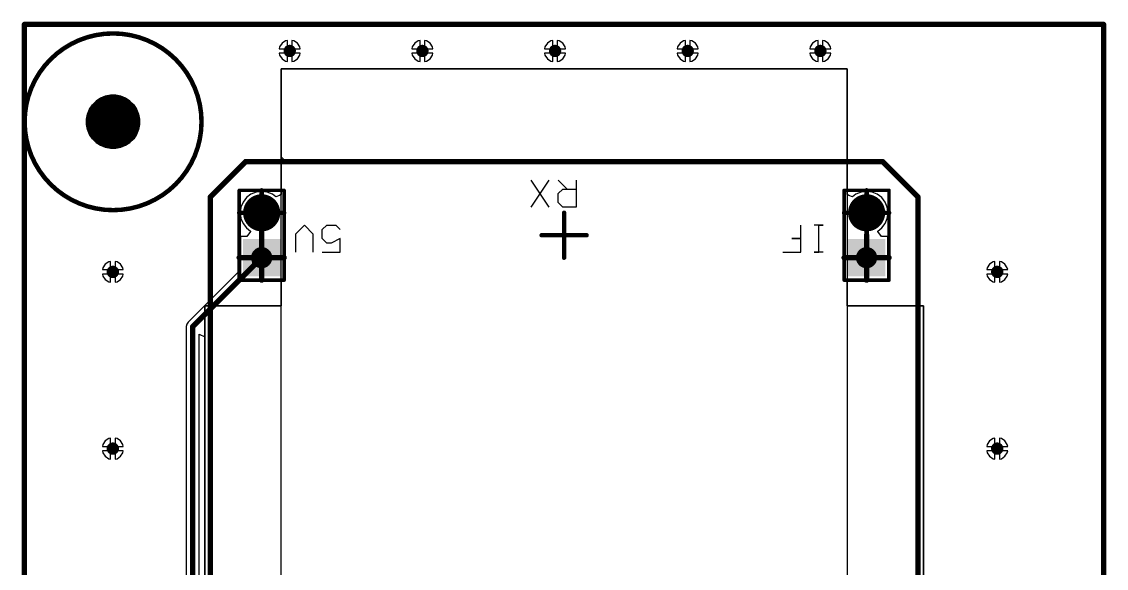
# Model space of a CAD drawing. Header units: millimetres. Extents: x 45 to 209, y 90 to 189.
# Drawn here: x 45.2 to 106.5, y 158.1 to 189 of the extents above; entities that cross this region are included whole.
import ezdxf

# ---------------------------------------------------------------- set-up
doc = ezdxf.new("R2010")
doc.units = ezdxf.units.MM
for name, color, linetype in [('BottomLayer', 5, 'Continuous'), ('BottomSolder', 6, 'Continuous'), ('Mechanical1', 6, 'Continuous'), ('Mechanical15', 56, 'Continuous'), ('Mechanical3', 76, 'Continuous'), ('MultiLayer', 9, 'Continuous'), ('PadHoleLayer', 156, 'Continuous'), ('TopLayer', 1, 'Continuous'), ('TopOverlay', 2, 'Continuous'), ('TopPaste', 8, 'Continuous'), ('TopSolder', 216, 'Continuous'), ('ViaHoleLayer', 16, 'Continuous')]:
    doc.layers.add(name, color=color, linetype=linetype)

# ---------------------------------------------------------------- blocks, each defined once
blk = doc.blocks.new('25B19271_CD6F_4BC8_A99B_F617D566DC9C_4')
at = {"layer": 'Mechanical3', "const_width": 0.254}
for points in [[(-17.1, 40.7), (-17.1, 38.16)], [(-15.83, 39.43), (-18.37, 39.43)], [(0, 39.37), (0, 36.83)], [(-17.1, 38.16), (-17.1, 35.62)], [(1.27, 38.1), (-1.27, 38.1)], [(17.1, 38.16), (17.1, 35.62)], [(-15.83, 36.89), (-18.37, 36.89)], [(18.37, 36.89), (15.83, 36.89)], [(17.1, 35.62), (17.1, 33.08)], [(18.37, 34.35), (15.83, 34.35)], [(-17.1, 2.54), (-17.1, 0)], [(17.1, 2.54), (17.1, 0)], [(-15.83, 1.27), (-18.37, 1.27)], [(0, 1.27), (0, -1.27)], [(18.37, 1.27), (15.83, 1.27)], [(-17.1, 0), (-17.1, -2.54)], [(1.27, 0), (-1.27, 0)], [(17.1, 0), (17.1, -2.54)], [(-15.83, -1.27), (-18.37, -1.27)], [(18.37, -1.27), (15.83, -1.27)]]:
    blk.add_lwpolyline(points, dxfattribs=at)
at = {"layer": 'Mechanical3', "const_width": 0.127}
for points in [[(-17.164, 40.7, 1), (-17.037, 40.7, 1)], [(-18.434, 39.43, 1), (-18.307, 39.43, 1)], [(-15.894, 39.43, 1), (-15.767, 39.43, 1)], [(-0.064, 39.37, 1), (0.064, 39.37, 1)], [(-17.164, 38.16, 1), (-17.037, 38.16, 1)], [(-17.164, 38.16, 1), (-17.037, 38.16, 1)], [(-1.333, 38.1, 1), (-1.206, 38.1, 1)], [(1.206, 38.1, 1), (1.333, 38.1, 1)], [(17.036, 38.16, 1), (17.163, 38.16, 1)], [(-18.434, 36.89, 1), (-18.307, 36.89, 1)], [(-15.894, 36.89, 1), (-15.767, 36.89, 1)], [(-0.064, 36.83, 1), (0.064, 36.83, 1)], [(15.766, 36.89, 1), (15.893, 36.89, 1)], [(18.306, 36.89, 1), (18.433, 36.89, 1)], [(-17.164, 35.62, 1), (-17.037, 35.62, 1)], [(17.036, 35.62, 1), (17.163, 35.62, 1)], [(17.036, 35.62, 1), (17.163, 35.62, 1)], [(15.766, 34.35, 1), (15.893, 34.35, 1)], [(18.306, 34.35, 1), (18.433, 34.35, 1)], [(17.036, 33.08, 1), (17.163, 33.08, 1)], [(-17.164, 2.54, 1), (-17.037, 2.54, 1)], [(17.036, 2.54, 1), (17.163, 2.54, 1)], [(-18.434, 1.27, 1), (-18.307, 1.27, 1)], [(-15.894, 1.27, 1), (-15.767, 1.27, 1)], [(-0.064, 1.27, 1), (0.064, 1.27, 1)], [(15.766, 1.27, 1), (15.893, 1.27, 1)], [(18.306, 1.27, 1), (18.433, 1.27, 1)], [(-17.164, 0, 1), (-17.037, 0, 1)], [(-17.164, 0, 1), (-17.037, 0, 1)], [(-1.333, 0, 1), (-1.206, 0, 1)], [(1.206, 0, 1), (1.333, 0, 1)], [(17.036, 0, 1), (17.163, 0, 1)], [(17.036, 0, 1), (17.163, 0, 1)], [(-18.434, -1.27, 1), (-18.307, -1.27, 1)], [(-15.894, -1.27, 1), (-15.767, -1.27, 1)], [(-0.064, -1.27, 1), (0.064, -1.27, 1)], [(15.766, -1.27, 1), (15.893, -1.27, 1)], [(18.306, -1.27, 1), (18.433, -1.27, 1)], [(-17.164, -2.54, 1), (-17.037, -2.54, 1)], [(17.036, -2.54, 1), (17.163, -2.54, 1)]]:
    blk.add_lwpolyline(points, format="xyb", close=True, dxfattribs=at)
at = {"layer": 'MultiLayer'}
for p, q in [((-16, 34), (-16, 42.545)), ((-16, 42.545), (-16, 42.545)), ((-16, 42.545), (16, 42.545)), ((16, 42.545), (16, 32)), ((-20.32, 4), (-20.32, 34)), ((-20.32, 34), (-16, 34)), ((16, 32), (20.32, 32)), ((20.32, 32), (20.32, 4)), ((-16, 4), (-20.32, 4)), ((-16, -4.17), (-16, 4)), ((20.32, 4), (16, 4)), ((16, 4), (16, -4.445)), ((20.32, 4), (20.32, 4)), ((15.725, -4.17), (-16, -4.17)), ((16, -4.445), (15.725, -4.17))]:
    blk.add_line(p, q, dxfattribs=at)
at = {"layer": 'TopLayer'}
blk.add_line((-16, 42), (-16, 42), dxfattribs=at)
at = {"layer": 'TopOverlay'}
for p, q in [((-1.315, 41.589), (-0.299, 41.589)), ((-0.299, 41.589), (-0.807, 41.589)), ((-0.807, 41.589), (-0.807, 40.065)), ((0.209, 41.589), (1.224, 40.065)), ((1.224, 41.589), (0.209, 40.065)), ((-14.396, 39.049), (-14.65, 38.795)), ((-14.65, 38.795), (-14.65, 37.779)), ((-13.888, 39.049), (-14.396, 39.049)), ((-13.634, 38.795), (-13.888, 39.049)), ((-13.634, 38.287), (-14.142, 38.287)), ((-13.634, 37.779), (-13.634, 38.287)), ((-14.65, 37.779), (-14.396, 37.525)), ((-14.396, 37.525), (-13.888, 37.525)), ((-13.888, 37.525), (-13.634, 37.779)), ((12.909, 36.509), (12.655, 36.255)), ((12.655, 36.255), (12.655, 35.239)), ((13.417, 36.509), (12.909, 36.509)), ((13.671, 36.255), (13.417, 36.509)), ((13.671, 35.747), (13.163, 35.747)), ((13.671, 35.239), (13.671, 35.747)), ((12.655, 35.239), (12.909, 34.985)), ((12.909, 34.985), (13.417, 34.985)), ((13.417, 34.985), (13.671, 35.239)), ((-14.65, 0.949), (-14.142, 0.949)), ((-14.142, 0.949), (-14.396, 0.949)), ((-14.396, 0.949), (-14.396, -0.575)), ((-12.365, 0.949), (-13.38, 0.949)), ((-13.38, 0.949), (-13.38, 0.187)), ((13.671, 0.949), (12.655, 0.949)), ((12.655, 0.949), (12.655, 0.187)), ((14.179, 0.949), (14.179, -0.067)), ((15.194, -0.067), (15.194, 0.949)), ((-13.38, 0.187), (-12.873, 0.187)), ((-12.873, 0.187), (-13.38, 0.187)), ((-13.38, 0.187), (-13.38, -0.575)), ((12.655, 0.187), (13.163, 0.441)), ((13.163, 0.441), (13.417, 0.441)), ((13.417, 0.441), (13.671, 0.187)), ((13.671, 0.187), (13.671, -0.321)), ((-14.396, -0.575), (-14.65, -0.575)), ((-14.65, -0.575), (-14.142, -0.575)), ((12.909, -0.575), (12.655, -0.321)), ((13.417, -0.575), (12.909, -0.575)), ((13.671, -0.321), (13.417, -0.575)), ((14.179, -0.067), (14.686, -0.575)), ((14.686, -0.575), (15.194, -0.067)), ((-0.68, -3.115), (-0.68, -1.591)), ((-0.68, -1.591), (0.082, -1.591)), ((0.082, -1.591), (0.336, -1.845)), ((0.844, -1.591), (1.859, -3.115)), ((1.859, -1.591), (0.844, -3.115)), ((0.336, -2.353), (0.082, -2.607)), ((0.336, -1.845), (0.336, -2.353)), ((0.082, -2.607), (-0.68, -2.607)), ((-0.172, -2.607), (0.336, -3.115))]:
    blk.add_line(p, q, dxfattribs=at)
at = {"layer": 'TopOverlay', "const_width": 0.254}
for points in [[(-18, 42.33), (-20, 40.33)], [(-18, 42.33), (-20, 40.33)], [(18, 42.33), (-18, 42.33)], [(18, 42.33), (-18, 42.33)], [(20, 40.33), (18, 42.33)], [(20, 40.33), (18, 42.33)], [(-20, 40.33), (-20, -2.17)], [(-20, 40.33), (-20, -2.17)], [(20, 40.33), (20, -2.17)], [(20, 40.33), (20, -2.17)], [(-18, -4.17), (-20, -2.17)], [(-18, -4.17), (-20, -2.17)], [(20, -2.17), (18, -4.17)], [(20, -2.17), (18, -4.17)], [(18, -4.17), (-18, -4.17)], [(18, -4.17), (-18, -4.17)]]:
    blk.add_lwpolyline(points, dxfattribs=at)
at = {"layer": 'TopOverlay', "const_width": 0.127}
for points in [[(-18.064, 42.33, 1), (-17.937, 42.33, 1)], [(-18.064, 42.33, 1), (-17.937, 42.33, 1)], [(-18.064, 42.33, 1), (-17.937, 42.33, 1)], [(-18.064, 42.33, 1), (-17.937, 42.33, 1)], [(17.936, 42.33, 1), (18.063, 42.33, 1)], [(17.936, 42.33, 1), (18.063, 42.33, 1)], [(17.936, 42.33, 1), (18.063, 42.33, 1)], [(17.936, 42.33, 1), (18.063, 42.33, 1)], [(-20.064, 40.33, 1), (-19.937, 40.33, 1)], [(-20.064, 40.33, 1), (-19.937, 40.33, 1)], [(-20.064, 40.33, 1), (-19.937, 40.33, 1)], [(-20.064, 40.33, 1), (-19.937, 40.33, 1)], [(19.936, 40.33, 1), (20.063, 40.33, 1)], [(19.936, 40.33, 1), (20.063, 40.33, 1)], [(19.936, 40.33, 1), (20.063, 40.33, 1)], [(19.936, 40.33, 1), (20.063, 40.33, 1)], [(-20.064, -2.17, 1), (-19.937, -2.17, 1)], [(-20.064, -2.17, 1), (-19.937, -2.17, 1)], [(-20.064, -2.17, 1), (-19.937, -2.17, 1)], [(-20.064, -2.17, 1), (-19.937, -2.17, 1)], [(19.936, -2.17, 1), (20.063, -2.17, 1)], [(19.936, -2.17, 1), (20.063, -2.17, 1)], [(19.936, -2.17, 1), (20.063, -2.17, 1)], [(19.936, -2.17, 1), (20.063, -2.17, 1)], [(-18.064, -4.17, 1), (-17.937, -4.17, 1)], [(-18.064, -4.17, 1), (-17.937, -4.17, 1)], [(-18.064, -4.17, 1), (-17.937, -4.17, 1)], [(-18.064, -4.17, 1), (-17.937, -4.17, 1)], [(17.936, -4.17, 1), (18.063, -4.17, 1)], [(17.936, -4.17, 1), (18.063, -4.17, 1)], [(17.936, -4.17, 1), (18.063, -4.17, 1)], [(17.936, -4.17, 1), (18.063, -4.17, 1)]]:
    blk.add_lwpolyline(points, format="xyb", close=True, dxfattribs=at)
blk = doc.blocks.new('0FBEB40D_2B6D_43C7_945F_A2D40A82B953_52')
at = {"layer": 'BottomLayer', "const_width": 1}
blk.add_lwpolyline([(2.04, 0, 1), (3.04, 0, 1)], format="xyb", close=True, dxfattribs=at)
at = {"layer": 'BottomLayer'}
blk.add_solid([(-1, -1), (1, -1), (-1, 1), (1, 1)], dxfattribs=at)
at = {"layer": 'BottomSolder', "const_width": 1.051}
blk.add_lwpolyline([(2.015, 0, 1), (3.065, 0, 1)], format="xyb", close=True, dxfattribs=at)
at = {"layer": 'BottomSolder'}
blk.add_solid([(-1.051, -1.051), (1.051, -1.051), (-1.051, 1.051), (1.051, 1.051)], dxfattribs=at)
at = {"layer": 'MultiLayer', "const_width": 1}
blk.add_lwpolyline([(2.04, 0, 1), (3.04, 0, 1)], format="xyb", close=True, dxfattribs=at)
at = {"layer": 'MultiLayer'}
blk.add_solid([(-1, -1), (1, -1), (-1, 1), (1, 1)], dxfattribs=at)
at = {"layer": 'PadHoleLayer', "const_width": 0.55}
for points in [[(-0.275, 0, 1), (0.275, 0, 1)], [(2.265, 0, 1), (2.815, 0, 1)]]:
    blk.add_lwpolyline(points, format="xyb", close=True, dxfattribs=at)
at = {"layer": 'TopLayer', "const_width": 1}
blk.add_lwpolyline([(2.04, 0, 1), (3.04, 0, 1)], format="xyb", close=True, dxfattribs=at)
at = {"layer": 'TopLayer'}
blk.add_solid([(-1, -1), (1, -1), (-1, 1), (1, 1)], dxfattribs=at)
at = {"layer": 'TopOverlay', "const_width": 0.2}
for points in [[(-1.27, 1.27), (3.81, 1.27)], [(-1.27, 1.27), (-1.27, -1.27)], [(3.81, 1.27), (3.81, -1.27)], [(-1.27, -1.27), (3.81, -1.27)]]:
    blk.add_lwpolyline(points, dxfattribs=at)
at = {"layer": 'TopOverlay', "const_width": 0.1}
for points in [[(-1.32, 1.27, 1), (-1.22, 1.27, 1)], [(-1.32, 1.27, 1), (-1.22, 1.27, 1)], [(3.76, 1.27, 1), (3.86, 1.27, 1)], [(3.76, 1.27, 1), (3.86, 1.27, 1)], [(-1.32, -1.27, 1), (-1.22, -1.27, 1)], [(-1.32, -1.27, 1), (-1.22, -1.27, 1)], [(3.76, -1.27, 1), (3.86, -1.27, 1)], [(3.76, -1.27, 1), (3.86, -1.27, 1)]]:
    blk.add_lwpolyline(points, format="xyb", close=True, dxfattribs=at)
at = {"layer": 'TopSolder', "const_width": 1.051}
blk.add_lwpolyline([(2.015, 0, 1), (3.065, 0, 1)], format="xyb", close=True, dxfattribs=at)
at = {"layer": 'TopSolder'}
blk.add_solid([(-1.051, -1.051), (1.051, -1.051), (-1.051, 1.051), (1.051, 1.051)], dxfattribs=at)
blk = doc.blocks.new('0FBEB40D_2B6D_43C7_945F_A2D40A82B953_53')
at = {"layer": 'BottomLayer', "const_width": 1}
blk.add_lwpolyline([(2.04, 0, 1), (3.04, 0, 1)], format="xyb", close=True, dxfattribs=at)
at = {"layer": 'BottomLayer'}
blk.add_solid([(-1, -1), (1, -1), (-1, 1), (1, 1)], dxfattribs=at)
at = {"layer": 'BottomSolder', "const_width": 1.051}
blk.add_lwpolyline([(2.015, 0, 1), (3.065, 0, 1)], format="xyb", close=True, dxfattribs=at)
at = {"layer": 'BottomSolder'}
blk.add_solid([(-1.051, -1.051), (1.051, -1.051), (-1.051, 1.051), (1.051, 1.051)], dxfattribs=at)
at = {"layer": 'MultiLayer', "const_width": 1}
blk.add_lwpolyline([(2.04, 0, 1), (3.04, 0, 1)], format="xyb", close=True, dxfattribs=at)
at = {"layer": 'MultiLayer'}
blk.add_solid([(-1, -1), (1, -1), (-1, 1), (1, 1)], dxfattribs=at)
at = {"layer": 'PadHoleLayer', "const_width": 0.55}
for points in [[(-0.275, 0, 1), (0.275, 0, 1)], [(2.265, 0, 1), (2.815, 0, 1)]]:
    blk.add_lwpolyline(points, format="xyb", close=True, dxfattribs=at)
at = {"layer": 'TopLayer', "const_width": 1}
blk.add_lwpolyline([(2.04, 0, 1), (3.04, 0, 1)], format="xyb", close=True, dxfattribs=at)
at = {"layer": 'TopLayer'}
blk.add_solid([(-1, -1), (1, -1), (-1, 1), (1, 1)], dxfattribs=at)
at = {"layer": 'TopOverlay', "const_width": 0.2}
for points in [[(-1.27, 1.27), (3.81, 1.27)], [(-1.27, 1.27), (-1.27, -1.27)], [(3.81, 1.27), (3.81, -1.27)], [(-1.27, -1.27), (3.81, -1.27)]]:
    blk.add_lwpolyline(points, dxfattribs=at)
at = {"layer": 'TopOverlay', "const_width": 0.1}
for points in [[(-1.32, 1.27, 1), (-1.22, 1.27, 1)], [(-1.32, 1.27, 1), (-1.22, 1.27, 1)], [(3.76, 1.27, 1), (3.86, 1.27, 1)], [(3.76, 1.27, 1), (3.86, 1.27, 1)], [(-1.32, -1.27, 1), (-1.22, -1.27, 1)], [(-1.32, -1.27, 1), (-1.22, -1.27, 1)], [(3.76, -1.27, 1), (3.86, -1.27, 1)], [(3.76, -1.27, 1), (3.86, -1.27, 1)]]:
    blk.add_lwpolyline(points, format="xyb", close=True, dxfattribs=at)
at = {"layer": 'TopSolder', "const_width": 1.051}
blk.add_lwpolyline([(2.015, 0, 1), (3.065, 0, 1)], format="xyb", close=True, dxfattribs=at)
at = {"layer": 'TopSolder'}
blk.add_solid([(-1.051, -1.051), (1.051, -1.051), (-1.051, 1.051), (1.051, 1.051)], dxfattribs=at)
blk = doc.blocks.new('FIDUCIAL_IPC_7351A_66')
at = {"layer": 'Mechanical15', "const_width": 0.1}
for points in [[(-0.5, 0), (0.5, 0)], [(0, -0.5), (0, 0.5)]]:
    blk.add_lwpolyline(points, dxfattribs=at)
at = {"layer": 'Mechanical15', "const_width": 0.05}
for points in [[(-0.525, 0, 1), (-0.475, 0, 1)], [(-0.025, 0.5, 1), (0.025, 0.5, 1)], [(0.475, 0, 1), (0.525, 0, 1)], [(-0.025, -0.5, 1), (0.025, -0.5, 1)]]:
    blk.add_lwpolyline(points, format="xyb", close=True, dxfattribs=at)
at = {"layer": 'Mechanical3'}
for points, const_width in [([(5, 0, 1), (-5, 0, 1)], 0.254), ([(-5.064, 0, 1), (-4.937, 0, 1)], 0.127), ([(4.937, 0, 1), (5.064, 0, 1)], 0.127)]:
    blk.add_lwpolyline(points, format="xyb", close=True, dxfattribs=dict(at, const_width=const_width))
at = {"layer": 'TopLayer'}
for p, q in [((-0.956, 1.165), (-0.711, 1.329)), ((-0.711, 1.329), (-0.438, 1.442)), ((-0.438, 1.442), (-0.148, 1.5)), ((-0.148, 1.5), (0, 1.5)), ((0, 1.5), (0.148, 1.5)), ((0.148, 1.5), (0.438, 1.442)), ((0.438, 1.442), (0.711, 1.329)), ((0.711, 1.329), (0.956, 1.165)), ((-1.442, 0.438), (-1.329, 0.711)), ((-1.329, 0.711), (-1.165, 0.956)), ((-1.165, 0.956), (-0.956, 1.165)), ((0.956, 1.165), (1.165, 0.956)), ((1.165, 0.956), (1.329, 0.711)), ((1.329, 0.711), (1.442, 0.438)), ((-1.5, 0.148), (-1.442, 0.438)), ((-1.5, 0), (-1.5, 0.148)), ((-1.5, -0.148), (-1.5, 0)), ((1.442, 0.438), (1.5, 0.148)), ((1.5, 0.148), (1.5, 0)), ((1.5, 0), (1.5, -0.148)), ((-1.442, -0.438), (-1.5, -0.148)), ((-1.329, -0.711), (-1.442, -0.438)), ((1.442, -0.438), (1.329, -0.711)), ((1.5, -0.148), (1.442, -0.438)), ((-1.165, -0.956), (-1.329, -0.711)), ((-0.956, -1.165), (-1.165, -0.956)), ((-0.711, -1.329), (-0.956, -1.165)), ((0.956, -1.165), (0.711, -1.329)), ((1.165, -0.956), (0.956, -1.165)), ((1.329, -0.711), (1.165, -0.956)), ((-0.438, -1.442), (-0.711, -1.329)), ((-0.148, -1.5), (-0.438, -1.442)), ((0, -1.5), (-0.148, -1.5)), ((0, -1.5), (0, -1.5)), ((0.148, -1.5), (0, -1.5)), ((0.438, -1.442), (0.148, -1.5)), ((0.711, -1.329), (0.438, -1.442))]:
    blk.add_line(p, q, dxfattribs=at)
at = {"layer": 'TopLayer', "const_width": 0.5}
blk.add_lwpolyline([(-0.25, 0, 1), (0.25, 0, 1)], format="xyb", close=True, dxfattribs=at)
at = {"layer": 'TopPaste', "const_width": 0.5}
blk.add_lwpolyline([(-0.25, 0, 1), (0.25, 0, 1)], format="xyb", close=True, dxfattribs=at)
at = {"layer": 'TopSolder', "const_width": 1.5}
blk.add_lwpolyline([(-0.75, 0, 1), (0.75, 0, 1)], format="xyb", close=True, dxfattribs=at)

msp = doc.modelspace()

# ---------------------------------------------------------------- linework, layer by layer
at = {"layer": 'BottomLayer'}
for p, q in [((45.307, 188.872), (45.314, 188.879)), ((45.307, 92.372), (45.307, 188.872)), ((45.314, 188.879), (106.314, 188.879)), ((106.314, 188.879), (106.321, 188.872)), ((106.321, 188.872), (106.321, 92.366)), ((59.872, 187.808), (59.738, 187.608)), ((60.072, 187.942), (59.872, 187.808)), ((60.18, 187.963), (60.072, 187.942)), ((60.18, 187.5), (60.18, 187.963)), ((60.543, 187.942), (60.434, 187.963)), ((60.434, 187.963), (60.434, 187.5)), ((60.743, 187.808), (60.543, 187.942)), ((60.876, 187.608), (60.743, 187.808)), ((67.372, 187.808), (67.238, 187.608)), ((67.572, 187.942), (67.372, 187.808)), ((67.68, 187.963), (67.572, 187.942)), ((67.68, 187.5), (67.68, 187.963)), ((68.043, 187.942), (67.934, 187.963)), ((67.934, 187.963), (67.934, 187.5)), ((68.243, 187.808), (68.043, 187.942)), ((68.376, 187.608), (68.243, 187.808)), ((74.872, 187.808), (74.738, 187.608)), ((75.072, 187.942), (74.872, 187.808)), ((75.18, 187.963), (75.072, 187.942)), ((75.18, 187.5), (75.18, 187.963)), ((75.543, 187.942), (75.434, 187.963)), ((75.434, 187.963), (75.434, 187.5)), ((75.743, 187.808), (75.543, 187.942)), ((75.876, 187.608), (75.743, 187.808)), ((82.372, 187.808), (82.238, 187.608)), ((82.572, 187.942), (82.372, 187.808)), ((82.68, 187.963), (82.572, 187.942)), ((82.68, 187.5), (82.68, 187.963)), ((83.043, 187.942), (82.934, 187.963)), ((82.934, 187.963), (82.934, 187.5)), ((83.243, 187.808), (83.043, 187.942)), ((83.376, 187.608), (83.243, 187.808)), ((89.872, 187.808), (89.738, 187.608)), ((90.072, 187.942), (89.872, 187.808)), ((90.18, 187.963), (90.072, 187.942)), ((90.18, 187.5), (90.18, 187.963)), ((90.543, 187.942), (90.434, 187.963)), ((90.434, 187.963), (90.434, 187.5)), ((90.743, 187.808), (90.543, 187.942)), ((90.876, 187.608), (90.743, 187.808)), ((59.738, 187.608), (59.717, 187.5)), ((59.717, 187.5), (60.18, 187.5)), ((60.18, 187.246), (59.717, 187.246)), ((59.717, 187.246), (59.738, 187.137)), ((59.738, 187.137), (59.872, 186.937)), ((60.18, 186.782), (60.18, 187.246)), ((60.434, 187.5), (60.898, 187.5)), ((60.898, 187.246), (60.434, 187.246)), ((60.434, 187.246), (60.434, 186.782)), ((60.743, 186.937), (60.876, 187.137)), ((60.898, 187.5), (60.876, 187.608)), ((60.876, 187.137), (60.898, 187.246)), ((67.238, 187.608), (67.217, 187.5)), ((67.217, 187.5), (67.68, 187.5)), ((67.68, 187.246), (67.217, 187.246)), ((67.217, 187.246), (67.238, 187.137)), ((67.238, 187.137), (67.372, 186.937)), ((67.68, 186.782), (67.68, 187.246)), ((67.934, 187.5), (68.398, 187.5)), ((68.398, 187.246), (67.934, 187.246)), ((67.934, 187.246), (67.934, 186.782)), ((68.243, 186.937), (68.376, 187.137)), ((68.398, 187.5), (68.376, 187.608)), ((68.376, 187.137), (68.398, 187.246)), ((74.738, 187.608), (74.717, 187.5)), ((74.717, 187.5), (75.18, 187.5)), ((75.18, 187.246), (74.717, 187.246)), ((74.717, 187.246), (74.738, 187.137)), ((74.738, 187.137), (74.872, 186.937)), ((75.18, 186.782), (75.18, 187.246)), ((75.434, 187.5), (75.898, 187.5)), ((75.898, 187.246), (75.434, 187.246)), ((75.434, 187.246), (75.434, 186.782)), ((75.743, 186.937), (75.876, 187.137)), ((75.898, 187.5), (75.876, 187.608)), ((75.876, 187.137), (75.898, 187.246)), ((82.238, 187.608), (82.217, 187.5)), ((82.217, 187.5), (82.68, 187.5)), ((82.68, 187.246), (82.217, 187.246)), ((82.217, 187.246), (82.238, 187.137)), ((82.238, 187.137), (82.372, 186.937)), ((82.68, 186.782), (82.68, 187.246)), ((82.934, 187.5), (83.398, 187.5)), ((83.398, 187.246), (82.934, 187.246)), ((82.934, 187.246), (82.934, 186.782)), ((83.243, 186.937), (83.376, 187.137)), ((83.398, 187.5), (83.376, 187.608)), ((83.376, 187.137), (83.398, 187.246)), ((89.738, 187.608), (89.717, 187.5)), ((89.717, 187.5), (90.18, 187.5)), ((90.18, 187.246), (89.717, 187.246)), ((89.717, 187.246), (89.738, 187.137)), ((89.738, 187.137), (89.872, 186.937)), ((90.18, 186.782), (90.18, 187.246)), ((90.434, 187.5), (90.898, 187.5)), ((90.898, 187.246), (90.434, 187.246)), ((90.434, 187.246), (90.434, 186.782)), ((90.743, 186.937), (90.876, 187.137)), ((90.898, 187.5), (90.876, 187.608)), ((90.876, 187.137), (90.898, 187.246)), ((59.872, 186.937), (60.072, 186.804)), ((60.072, 186.804), (60.18, 186.782)), ((60.434, 186.782), (60.543, 186.804)), ((60.543, 186.804), (60.743, 186.937)), ((67.372, 186.937), (67.572, 186.804)), ((67.572, 186.804), (67.68, 186.782)), ((67.934, 186.782), (68.043, 186.804)), ((68.043, 186.804), (68.243, 186.937)), ((74.872, 186.937), (75.072, 186.804)), ((75.072, 186.804), (75.18, 186.782)), ((75.434, 186.782), (75.543, 186.804)), ((75.543, 186.804), (75.743, 186.937)), ((82.372, 186.937), (82.572, 186.804)), ((82.572, 186.804), (82.68, 186.782)), ((82.934, 186.782), (83.043, 186.804)), ((83.043, 186.804), (83.243, 186.937)), ((89.872, 186.937), (90.072, 186.804)), ((90.072, 186.804), (90.18, 186.782)), ((90.434, 186.782), (90.543, 186.804)), ((90.543, 186.804), (90.743, 186.937)), ((91.821, 186.366), (59.821, 186.366)), ((59.821, 186.366), (59.821, 181.391)), ((91.821, 179.259), (91.821, 186.366)), ((59.821, 181.391), (59.821, 181.391)), ((59.821, 181.391), (59.821, 181.391)), ((59.821, 181.391), (59.821, 179.259)), ((57.863, 179.074), (57.67, 178.822)), ((58.114, 179.267), (57.863, 179.074)), ((58.407, 179.388), (58.114, 179.267)), ((58.721, 179.429), (58.407, 179.388)), ((59.035, 179.388), (58.721, 179.429)), ((59.327, 179.267), (59.035, 179.388)), ((59.516, 179.122), (59.327, 179.267)), ((59.73, 179.189), (59.516, 179.122)), ((59.821, 179.259), (59.73, 179.189)), ((91.912, 179.189), (91.821, 179.259)), ((92.125, 179.122), (91.912, 179.189)), ((92.314, 179.267), (92.125, 179.122)), ((92.607, 179.388), (92.314, 179.267)), ((92.921, 179.429), (92.607, 179.388)), ((93.235, 179.388), (92.921, 179.429)), ((93.527, 179.267), (93.235, 179.388)), ((93.779, 179.074), (93.527, 179.267)), ((93.972, 178.822), (93.779, 179.074)), ((57.548, 178.53), (57.507, 178.216)), ((57.67, 178.822), (57.548, 178.53)), ((94.093, 178.53), (93.972, 178.822)), ((94.134, 178.216), (94.093, 178.53)), ((57.507, 178.216), (57.548, 177.901)), ((57.548, 177.901), (57.67, 177.609)), ((93.972, 177.609), (94.093, 177.901)), ((94.093, 177.901), (94.134, 178.216)), ((57.67, 177.609), (57.863, 177.357)), ((57.863, 177.357), (58.089, 177.184)), ((93.552, 177.184), (93.779, 177.357)), ((93.779, 177.357), (93.972, 177.609)), ((57.887, 176.879), (57.517, 176.879)), ((57.517, 176.879), (57.517, 174.472)), ((58.09, 177.15), (57.887, 176.879)), ((58.089, 177.184), (58.09, 177.15)), ((93.552, 177.15), (93.552, 177.184)), ((93.755, 176.879), (93.552, 177.15)), ((94.124, 176.879), (93.755, 176.879)), ((94.124, 174.472), (94.124, 176.879)), ((50.072, 175.441), (49.872, 175.308)), ((50.18, 175.463), (50.072, 175.441)), ((50.18, 174.999), (50.18, 175.463)), ((50.543, 175.441), (50.434, 175.463)), ((50.434, 175.463), (50.434, 174.999)), ((50.743, 175.308), (50.543, 175.441)), ((100.072, 175.441), (99.872, 175.308)), ((100.18, 175.463), (100.072, 175.441)), ((100.18, 174.999), (100.18, 175.463)), ((100.543, 175.441), (100.434, 175.463)), ((100.434, 175.463), (100.434, 174.999)), ((100.743, 175.308), (100.543, 175.441)), ((49.738, 175.108), (49.717, 174.999)), ((49.717, 174.999), (50.18, 174.999)), ((49.872, 175.308), (49.738, 175.108)), ((50.434, 174.999), (50.898, 174.999)), ((50.876, 175.108), (50.743, 175.308)), ((50.898, 174.999), (50.876, 175.108)), ((99.738, 175.108), (99.717, 174.999)), ((99.717, 174.999), (100.18, 174.999)), ((99.872, 175.308), (99.738, 175.108)), ((100.434, 174.999), (100.898, 174.999)), ((100.876, 175.108), (100.743, 175.308)), ((100.898, 174.999), (100.876, 175.108)), ((50.18, 174.745), (49.717, 174.745)), ((49.717, 174.745), (49.738, 174.637)), ((49.738, 174.637), (49.872, 174.437)), ((49.872, 174.437), (50.072, 174.303)), ((50.072, 174.303), (50.18, 174.282)), ((50.18, 174.282), (50.18, 174.745)), ((50.898, 174.745), (50.434, 174.745)), ((50.434, 174.745), (50.434, 174.282)), ((50.434, 174.282), (50.543, 174.303)), ((50.543, 174.303), (50.743, 174.437)), ((50.743, 174.437), (50.876, 174.637)), ((50.876, 174.637), (50.898, 174.745)), ((57.517, 174.472), (59.821, 174.472)), ((59.821, 174.472), (59.821, 172.946)), ((91.821, 172.946), (91.821, 174.472)), ((91.821, 174.472), (94.124, 174.472)), ((100.18, 174.745), (99.717, 174.745)), ((99.717, 174.745), (99.738, 174.637)), ((99.738, 174.637), (99.872, 174.437)), ((99.872, 174.437), (100.072, 174.303)), ((100.072, 174.303), (100.18, 174.282)), ((100.18, 174.282), (100.18, 174.745)), ((100.898, 174.745), (100.434, 174.745)), ((100.434, 174.745), (100.434, 174.282)), ((100.434, 174.282), (100.543, 174.303)), ((100.543, 174.303), (100.743, 174.437)), ((100.743, 174.437), (100.876, 174.637)), ((100.876, 174.637), (100.898, 174.745)), ((59.821, 172.946), (55.501, 172.946)), ((55.501, 172.946), (55.501, 172.945)), ((55.501, 172.945), (55.501, 144.946)), ((96.141, 172.946), (91.821, 172.946)), ((96.141, 142.946), (96.141, 172.946)), ((49.738, 165.108), (49.717, 164.999)), ((49.717, 164.999), (50.18, 164.999)), ((49.872, 165.308), (49.738, 165.108)), ((50.072, 165.441), (49.872, 165.308)), ((50.18, 165.463), (50.072, 165.441)), ((50.18, 164.999), (50.18, 165.463)), ((50.543, 165.441), (50.434, 165.463)), ((50.434, 165.463), (50.434, 164.999)), ((50.434, 164.999), (50.898, 164.999)), ((50.743, 165.308), (50.543, 165.441)), ((50.876, 165.108), (50.743, 165.308)), ((50.898, 164.999), (50.876, 165.108)), ((99.738, 165.108), (99.717, 164.999)), ((99.717, 164.999), (100.18, 164.999)), ((99.872, 165.308), (99.738, 165.108)), ((100.072, 165.441), (99.872, 165.308)), ((100.18, 165.463), (100.072, 165.441)), ((100.18, 164.999), (100.18, 165.463)), ((100.543, 165.441), (100.434, 165.463)), ((100.434, 165.463), (100.434, 164.999)), ((100.434, 164.999), (100.898, 164.999)), ((100.743, 165.308), (100.543, 165.441)), ((100.876, 165.108), (100.743, 165.308)), ((100.898, 164.999), (100.876, 165.108)), ((50.18, 164.745), (49.717, 164.745)), ((49.717, 164.745), (49.738, 164.637)), ((49.738, 164.637), (49.872, 164.437)), ((49.872, 164.437), (50.072, 164.303)), ((50.18, 164.282), (50.18, 164.745)), ((50.898, 164.745), (50.434, 164.745)), ((50.434, 164.745), (50.434, 164.282)), ((50.543, 164.303), (50.743, 164.437)), ((50.743, 164.437), (50.876, 164.637)), ((50.876, 164.637), (50.898, 164.745)), ((100.18, 164.745), (99.717, 164.745)), ((99.717, 164.745), (99.738, 164.637)), ((99.738, 164.637), (99.872, 164.437)), ((99.872, 164.437), (100.072, 164.303)), ((100.18, 164.282), (100.18, 164.745)), ((100.898, 164.745), (100.434, 164.745)), ((100.434, 164.745), (100.434, 164.282)), ((100.543, 164.303), (100.743, 164.437)), ((100.743, 164.437), (100.876, 164.637)), ((100.876, 164.637), (100.898, 164.745)), ((50.072, 164.303), (50.18, 164.282)), ((50.434, 164.282), (50.543, 164.303)), ((100.072, 164.303), (100.18, 164.282)), ((100.434, 164.282), (100.543, 164.303))]:
    msp.add_line(p, q, dxfattribs=at)
at = {"layer": 'BottomLayer', "const_width": 0.35}
for points in [[(60.132, 187.373, 1), (60.482, 187.373, 1)], [(67.632, 187.373, 1), (67.982, 187.373, 1)], [(75.132, 187.373, 1), (75.482, 187.373, 1)], [(82.632, 187.373, 1), (82.982, 187.373, 1)], [(90.132, 187.373, 1), (90.482, 187.373, 1)], [(50.132, 174.872, 1), (50.482, 174.872, 1)], [(100.132, 174.872, 1), (100.482, 174.872, 1)], [(50.132, 164.872, 1), (50.482, 164.872, 1)], [(100.132, 164.872, 1), (100.482, 164.872, 1)]]:
    msp.add_lwpolyline(points, format="xyb", close=True, dxfattribs=at)
at = {"layer": 'Mechanical1', "const_width": 0.305}
for points in [[(45.307, 92.372), (45.307, 188.872)], [(45.314, 188.879), (106.314, 188.879)], [(106.321, 92.372), (106.321, 188.872)]]:
    msp.add_lwpolyline(points, dxfattribs=at)
at = {"layer": 'Mechanical1', "const_width": 0.152}
for points in [[(45.231, 188.872, 1), (45.383, 188.872, 1)], [(45.238, 188.879, 1), (45.39, 188.879, 1)], [(106.238, 188.879, 1), (106.39, 188.879, 1)], [(106.244, 188.872, 1), (106.397, 188.872, 1)]]:
    msp.add_lwpolyline(points, format="xyb", close=True, dxfattribs=at)
at = {"layer": 'Mechanical3', "const_width": 0.305}
for points in [[(55.821, 179.116), (57.821, 181.116)], [(55.821, 179.116), (57.821, 181.116)], [(57.821, 181.116), (93.821, 181.116)], [(57.821, 181.116), (93.821, 181.116)], [(93.821, 181.116), (95.821, 179.116)], [(93.821, 181.116), (95.821, 179.116)], [(55.821, 136.616), (55.821, 179.116)], [(55.821, 136.616), (55.821, 179.116)], [(95.821, 136.616), (95.821, 179.116)], [(95.821, 136.616), (95.821, 179.116)], [(58.721, 174.406), (58.721, 176.946)], [(92.921, 174.406), (92.921, 176.946)], [(57.451, 175.676), (59.991, 175.676)], [(91.651, 175.676), (94.191, 175.676)]]:
    msp.add_lwpolyline(points, dxfattribs=at)
at = {"layer": 'Mechanical3'}
for points, const_width in [([(57.744, 181.116, 1), (57.897, 181.116, 1)], 0.152), ([(57.744, 181.116, 1), (57.897, 181.116, 1)], 0.152), ([(57.744, 181.116, 1), (57.897, 181.116, 1)], 0.152), ([(57.744, 181.116, 1), (57.897, 181.116, 1)], 0.152), ([(93.744, 181.116, 1), (93.897, 181.116, 1)], 0.152), ([(93.744, 181.116, 1), (93.897, 181.116, 1)], 0.152), ([(93.744, 181.116, 1), (93.897, 181.116, 1)], 0.152), ([(93.744, 181.116, 1), (93.897, 181.116, 1)], 0.152), ([(55.744, 179.116, 1), (55.897, 179.116, 1)], 0.152), ([(55.744, 179.116, 1), (55.897, 179.116, 1)], 0.152), ([(55.744, 179.116, 1), (55.897, 179.116, 1)], 0.152), ([(55.744, 179.116, 1), (55.897, 179.116, 1)], 0.152), ([(95.744, 179.116, 1), (95.897, 179.116, 1)], 0.152), ([(95.744, 179.116, 1), (95.897, 179.116, 1)], 0.152), ([(95.744, 179.116, 1), (95.897, 179.116, 1)], 0.152), ([(95.744, 179.116, 1), (95.897, 179.116, 1)], 0.152), ([(58.644, 176.946, 1), (58.797, 176.946, 1)], 0.152), ([(92.844, 176.946, 1), (92.997, 176.946, 1)], 0.152), ([(59.221, 175.676, 1), (58.221, 175.676, 1)], 0.2), ([(59.221, 175.676, 1), (58.221, 175.676, 1)], 0.2), ([(93.421, 175.676, 1), (92.421, 175.676, 1)], 0.2), ([(93.421, 175.676, 1), (92.421, 175.676, 1)], 0.2), ([(57.374, 175.676, 1), (57.527, 175.676, 1)], 0.152), ([(58.171, 175.676, 1), (58.271, 175.676, 1)], 0.1), ([(58.171, 175.676, 1), (58.271, 175.676, 1)], 0.1), ([(59.171, 175.676, 1), (59.271, 175.676, 1)], 0.1), ([(59.171, 175.676, 1), (59.271, 175.676, 1)], 0.1), ([(59.914, 175.676, 1), (60.067, 175.676, 1)], 0.152), ([(91.574, 175.676, 1), (91.727, 175.676, 1)], 0.152), ([(92.371, 175.676, 1), (92.471, 175.676, 1)], 0.1), ([(92.371, 175.676, 1), (92.471, 175.676, 1)], 0.1), ([(93.371, 175.676, 1), (93.471, 175.676, 1)], 0.1), ([(93.371, 175.676, 1), (93.471, 175.676, 1)], 0.1), ([(94.114, 175.676, 1), (94.267, 175.676, 1)], 0.152), ([(58.644, 174.406, 1), (58.797, 174.406, 1)], 0.152), ([(92.844, 174.406, 1), (92.997, 174.406, 1)], 0.152)]:
    msp.add_lwpolyline(points, format="xyb", close=True, dxfattribs=dict(at, const_width=const_width))
at = {"layer": 'MultiLayer'}
for p, q in [((59.821, 127.866), (59.821, 186.366)), ((59.821, 186.366), (91.821, 186.366)), ((91.821, 186.366), (91.821, 127.866))]:
    msp.add_line(p, q, dxfattribs=at)
at = {"layer": 'MultiLayer', "const_width": 0.35}
for points in [[(60.132, 187.373, 1), (60.482, 187.373, 1)], [(67.632, 187.373, 1), (67.982, 187.373, 1)], [(75.132, 187.373, 1), (75.482, 187.373, 1)], [(82.632, 187.373, 1), (82.982, 187.373, 1)], [(90.132, 187.373, 1), (90.482, 187.373, 1)], [(50.132, 174.872, 1), (50.482, 174.872, 1)], [(100.132, 174.872, 1), (100.482, 174.872, 1)], [(50.132, 164.872, 1), (50.482, 164.872, 1)], [(100.132, 164.872, 1), (100.482, 164.872, 1)]]:
    msp.add_lwpolyline(points, format="xyb", close=True, dxfattribs=at)
at = {"layer": 'TopLayer'}
for p, q in [((45.307, 92.668), (45.307, 188.872)), ((45.307, 188.872), (106.321, 188.872)), ((106.321, 188.872), (106.321, 116.366)), ((59.872, 187.808), (59.738, 187.608)), ((60.072, 187.942), (59.872, 187.808)), ((60.18, 187.963), (60.072, 187.942)), ((60.18, 187.5), (60.18, 187.963)), ((60.543, 187.942), (60.434, 187.963)), ((60.434, 187.963), (60.434, 187.5)), ((60.743, 187.808), (60.543, 187.942)), ((60.876, 187.608), (60.743, 187.808)), ((67.372, 187.808), (67.238, 187.608)), ((67.572, 187.942), (67.372, 187.808)), ((67.68, 187.963), (67.572, 187.942)), ((67.68, 187.5), (67.68, 187.963)), ((68.043, 187.942), (67.934, 187.963)), ((67.934, 187.963), (67.934, 187.5)), ((68.243, 187.808), (68.043, 187.942)), ((68.376, 187.608), (68.243, 187.808)), ((74.872, 187.808), (74.738, 187.608)), ((75.072, 187.942), (74.872, 187.808)), ((75.18, 187.963), (75.072, 187.942)), ((75.18, 187.5), (75.18, 187.963)), ((75.543, 187.942), (75.434, 187.963)), ((75.434, 187.963), (75.434, 187.5)), ((75.743, 187.808), (75.543, 187.942)), ((75.876, 187.608), (75.743, 187.808)), ((82.372, 187.808), (82.238, 187.608)), ((82.572, 187.942), (82.372, 187.808)), ((82.68, 187.963), (82.572, 187.942)), ((82.68, 187.5), (82.68, 187.963)), ((83.043, 187.942), (82.934, 187.963)), ((82.934, 187.963), (82.934, 187.5)), ((83.243, 187.808), (83.043, 187.942)), ((83.376, 187.608), (83.243, 187.808)), ((89.872, 187.808), (89.738, 187.608)), ((90.072, 187.942), (89.872, 187.808)), ((90.18, 187.963), (90.072, 187.942)), ((90.18, 187.5), (90.18, 187.963)), ((90.543, 187.942), (90.434, 187.963)), ((90.434, 187.963), (90.434, 187.5)), ((90.743, 187.808), (90.543, 187.942)), ((90.876, 187.608), (90.743, 187.808)), ((59.738, 187.608), (59.717, 187.5)), ((59.717, 187.5), (60.18, 187.5)), ((60.18, 187.246), (59.717, 187.246)), ((59.717, 187.246), (59.738, 187.137)), ((59.738, 187.137), (59.872, 186.937)), ((60.18, 186.782), (60.18, 187.246)), ((60.434, 187.5), (60.898, 187.5)), ((60.898, 187.246), (60.434, 187.246)), ((60.434, 187.246), (60.434, 186.782)), ((60.743, 186.937), (60.876, 187.137)), ((60.898, 187.5), (60.876, 187.608)), ((60.876, 187.137), (60.898, 187.246)), ((67.238, 187.608), (67.217, 187.5)), ((67.217, 187.5), (67.68, 187.5)), ((67.68, 187.246), (67.217, 187.246)), ((67.217, 187.246), (67.238, 187.137)), ((67.238, 187.137), (67.372, 186.937)), ((67.68, 186.782), (67.68, 187.246)), ((67.934, 187.5), (68.398, 187.5)), ((68.398, 187.246), (67.934, 187.246)), ((67.934, 187.246), (67.934, 186.782)), ((68.243, 186.937), (68.376, 187.137)), ((68.398, 187.5), (68.376, 187.608)), ((68.376, 187.137), (68.398, 187.246)), ((74.738, 187.608), (74.717, 187.5)), ((74.717, 187.5), (75.18, 187.5)), ((75.18, 187.246), (74.717, 187.246)), ((74.717, 187.246), (74.738, 187.137)), ((74.738, 187.137), (74.872, 186.937)), ((75.18, 186.782), (75.18, 187.246)), ((75.434, 187.5), (75.898, 187.5)), ((75.898, 187.246), (75.434, 187.246)), ((75.434, 187.246), (75.434, 186.782)), ((75.743, 186.937), (75.876, 187.137)), ((75.898, 187.5), (75.876, 187.608)), ((75.876, 187.137), (75.898, 187.246)), ((82.238, 187.608), (82.217, 187.5)), ((82.217, 187.5), (82.68, 187.5)), ((82.68, 187.246), (82.217, 187.246)), ((82.217, 187.246), (82.238, 187.137)), ((82.238, 187.137), (82.372, 186.937)), ((82.68, 186.782), (82.68, 187.246)), ((82.934, 187.5), (83.398, 187.5)), ((83.398, 187.246), (82.934, 187.246)), ((82.934, 187.246), (82.934, 186.782)), ((83.243, 186.937), (83.376, 187.137)), ((83.398, 187.5), (83.376, 187.608)), ((83.376, 187.137), (83.398, 187.246)), ((89.738, 187.608), (89.717, 187.5)), ((89.717, 187.5), (90.18, 187.5)), ((90.18, 187.246), (89.717, 187.246)), ((89.717, 187.246), (89.738, 187.137)), ((89.738, 187.137), (89.872, 186.937)), ((90.18, 186.782), (90.18, 187.246)), ((90.434, 187.5), (90.898, 187.5)), ((90.898, 187.246), (90.434, 187.246)), ((90.434, 187.246), (90.434, 186.782)), ((90.743, 186.937), (90.876, 187.137)), ((90.898, 187.5), (90.876, 187.608)), ((90.876, 187.137), (90.898, 187.246)), ((59.872, 186.937), (60.072, 186.804)), ((60.072, 186.804), (60.18, 186.782)), ((60.434, 186.782), (60.543, 186.804)), ((60.543, 186.804), (60.743, 186.937)), ((67.372, 186.937), (67.572, 186.804)), ((67.572, 186.804), (67.68, 186.782)), ((67.934, 186.782), (68.043, 186.804)), ((68.043, 186.804), (68.243, 186.937)), ((74.872, 186.937), (75.072, 186.804)), ((75.072, 186.804), (75.18, 186.782)), ((75.434, 186.782), (75.543, 186.804)), ((75.543, 186.804), (75.743, 186.937)), ((82.372, 186.937), (82.572, 186.804)), ((82.572, 186.804), (82.68, 186.782)), ((82.934, 186.782), (83.043, 186.804)), ((83.043, 186.804), (83.243, 186.937)), ((89.872, 186.937), (90.072, 186.804)), ((90.072, 186.804), (90.18, 186.782)), ((90.434, 186.782), (90.543, 186.804)), ((90.543, 186.804), (90.743, 186.937)), ((91.821, 186.366), (59.821, 186.366)), ((59.821, 186.366), (59.821, 181.391)), ((91.821, 179.259), (91.821, 186.366)), ((49.61, 184.695), (49.364, 184.531)), ((49.883, 184.808), (49.61, 184.695)), ((50.173, 184.866), (49.883, 184.808)), ((50.468, 184.866), (50.173, 184.866)), ((50.758, 184.808), (50.468, 184.866)), ((51.031, 184.695), (50.758, 184.808)), ((51.277, 184.531), (51.031, 184.695)), ((48.991, 184.076), (48.878, 183.803)), ((49.156, 184.322), (48.991, 184.076)), ((49.364, 184.531), (49.156, 184.322)), ((51.486, 184.322), (51.277, 184.531)), ((51.65, 184.076), (51.486, 184.322)), ((51.763, 183.803), (51.65, 184.076)), ((48.878, 183.803), (48.821, 183.513)), ((48.821, 183.513), (48.821, 183.218)), ((51.821, 183.513), (51.763, 183.803)), ((51.821, 183.218), (51.821, 183.513)), ((48.821, 183.218), (48.878, 182.928)), ((48.878, 182.928), (48.991, 182.655)), ((51.65, 182.655), (51.763, 182.928)), ((51.763, 182.928), (51.821, 183.218)), ((48.991, 182.655), (49.156, 182.409)), ((49.156, 182.409), (49.364, 182.2)), ((49.364, 182.2), (49.61, 182.036)), ((51.031, 182.036), (51.277, 182.2)), ((51.277, 182.2), (51.486, 182.409)), ((51.486, 182.409), (51.65, 182.655)), ((49.61, 182.036), (49.883, 181.923)), ((49.883, 181.923), (50.173, 181.866)), ((50.173, 181.866), (50.468, 181.866)), ((50.468, 181.866), (50.758, 181.923)), ((50.758, 181.923), (51.031, 182.036)), ((59.821, 181.391), (59.821, 181.391)), ((59.821, 181.391), (59.821, 181.391)), ((59.821, 181.391), (59.821, 179.259)), ((57.863, 179.074), (57.67, 178.822)), ((58.114, 179.267), (57.863, 179.074)), ((58.407, 179.388), (58.114, 179.267)), ((58.721, 179.429), (58.407, 179.388)), ((59.035, 179.388), (58.721, 179.429)), ((59.327, 179.267), (59.035, 179.388)), ((59.516, 179.122), (59.327, 179.267)), ((59.73, 179.189), (59.516, 179.122)), ((59.821, 179.259), (59.73, 179.189)), ((91.912, 179.189), (91.821, 179.259)), ((92.125, 179.122), (91.912, 179.189)), ((92.314, 179.267), (92.125, 179.122)), ((92.607, 179.388), (92.314, 179.267)), ((92.921, 179.429), (92.607, 179.388)), ((93.235, 179.388), (92.921, 179.429)), ((93.527, 179.267), (93.235, 179.388)), ((93.779, 179.074), (93.527, 179.267)), ((93.972, 178.822), (93.779, 179.074)), ((57.548, 178.53), (57.507, 178.216)), ((57.67, 178.822), (57.548, 178.53)), ((94.093, 178.53), (93.972, 178.822)), ((94.134, 178.216), (94.093, 178.53)), ((57.507, 178.216), (57.548, 177.901)), ((57.548, 177.901), (57.67, 177.609)), ((93.972, 177.609), (94.093, 177.901)), ((94.093, 177.901), (94.134, 178.216)), ((57.67, 177.609), (57.863, 177.357)), ((57.863, 177.357), (58.089, 177.184)), ((93.552, 177.184), (93.779, 177.357)), ((93.779, 177.357), (93.972, 177.609)), ((57.887, 176.879), (57.517, 176.879)), ((57.517, 176.879), (57.517, 174.985)), ((58.09, 177.15), (57.887, 176.879)), ((58.089, 177.184), (58.09, 177.15)), ((93.552, 177.15), (93.552, 177.184)), ((93.755, 176.879), (93.552, 177.15)), ((94.124, 176.879), (93.755, 176.879)), ((94.124, 174.472), (94.124, 176.879)), ((50.072, 175.441), (49.872, 175.308)), ((50.18, 175.463), (50.072, 175.441)), ((50.18, 174.999), (50.18, 175.463)), ((50.543, 175.441), (50.434, 175.463)), ((50.434, 175.463), (50.434, 174.999)), ((50.743, 175.308), (50.543, 175.441)), ((100.072, 175.441), (99.872, 175.308)), ((100.18, 175.463), (100.072, 175.441)), ((100.18, 174.999), (100.18, 175.463)), ((100.543, 175.441), (100.434, 175.463)), ((100.434, 175.463), (100.434, 174.999)), ((100.743, 175.308), (100.543, 175.441)), ((49.738, 175.108), (49.717, 174.999)), ((49.717, 174.999), (50.18, 174.999)), ((49.872, 175.308), (49.738, 175.108)), ((50.434, 174.999), (50.898, 174.999)), ((50.876, 175.108), (50.743, 175.308)), ((50.898, 174.999), (50.876, 175.108)), ((57.517, 174.985), (54.564, 172.032)), ((99.738, 175.108), (99.717, 174.999)), ((99.717, 174.999), (100.18, 174.999)), ((99.872, 175.308), (99.738, 175.108)), ((100.434, 174.999), (100.898, 174.999)), ((100.876, 175.108), (100.743, 175.308)), ((100.898, 174.999), (100.876, 175.108)), ((50.18, 174.745), (49.717, 174.745)), ((49.717, 174.745), (49.738, 174.637)), ((49.738, 174.637), (49.872, 174.437)), ((49.872, 174.437), (50.072, 174.303)), ((50.072, 174.303), (50.18, 174.282)), ((50.18, 174.282), (50.18, 174.745)), ((50.898, 174.745), (50.434, 174.745)), ((50.434, 174.745), (50.434, 174.282)), ((50.434, 174.282), (50.543, 174.303)), ((50.543, 174.303), (50.743, 174.437)), ((50.743, 174.437), (50.876, 174.637)), ((50.876, 174.637), (50.898, 174.745)), ((91.821, 172.946), (91.821, 174.472)), ((91.821, 174.472), (94.124, 174.472)), ((100.18, 174.745), (99.717, 174.745)), ((99.717, 174.745), (99.738, 174.637)), ((99.738, 174.637), (99.872, 174.437)), ((99.872, 174.437), (100.072, 174.303)), ((100.072, 174.303), (100.18, 174.282)), ((100.18, 174.282), (100.18, 174.745)), ((100.898, 174.745), (100.434, 174.745)), ((100.434, 174.745), (100.434, 174.282)), ((100.434, 174.282), (100.543, 174.303)), ((100.543, 174.303), (100.743, 174.437)), ((100.743, 174.437), (100.876, 174.637)), ((100.876, 174.637), (100.898, 174.745)), ((96.141, 172.946), (91.821, 172.946)), ((96.141, 142.946), (96.141, 172.946)), ((54.486, 171.914), (54.458, 171.776)), ((54.458, 171.776), (54.458, 171.776)), ((54.458, 171.776), (54.458, 122.366)), ((54.564, 172.032), (54.486, 171.914)), ((55.183, 171.346), (55.196, 171.355)), ((55.183, 122.516), (55.183, 171.346)), ((55.196, 171.355), (55.501, 171.192)), ((55.501, 171.192), (55.501, 144.946)), ((49.738, 165.108), (49.717, 164.999)), ((49.717, 164.999), (50.18, 164.999)), ((49.872, 165.308), (49.738, 165.108)), ((50.072, 165.441), (49.872, 165.308)), ((50.18, 165.463), (50.072, 165.441)), ((50.18, 164.999), (50.18, 165.463)), ((50.543, 165.441), (50.434, 165.463)), ((50.434, 165.463), (50.434, 164.999)), ((50.434, 164.999), (50.898, 164.999)), ((50.743, 165.308), (50.543, 165.441)), ((50.876, 165.108), (50.743, 165.308)), ((50.898, 164.999), (50.876, 165.108)), ((99.738, 165.108), (99.717, 164.999)), ((99.717, 164.999), (100.18, 164.999)), ((99.872, 165.308), (99.738, 165.108)), ((100.072, 165.441), (99.872, 165.308)), ((100.18, 165.463), (100.072, 165.441)), ((100.18, 164.999), (100.18, 165.463)), ((100.543, 165.441), (100.434, 165.463)), ((100.434, 165.463), (100.434, 164.999)), ((100.434, 164.999), (100.898, 164.999)), ((100.743, 165.308), (100.543, 165.441)), ((100.876, 165.108), (100.743, 165.308)), ((100.898, 164.999), (100.876, 165.108)), ((50.18, 164.745), (49.717, 164.745)), ((49.717, 164.745), (49.738, 164.637)), ((49.738, 164.637), (49.872, 164.437)), ((49.872, 164.437), (50.072, 164.303)), ((50.18, 164.282), (50.18, 164.745)), ((50.898, 164.745), (50.434, 164.745)), ((50.434, 164.745), (50.434, 164.282)), ((50.543, 164.303), (50.743, 164.437)), ((50.743, 164.437), (50.876, 164.637)), ((50.876, 164.637), (50.898, 164.745)), ((100.18, 164.745), (99.717, 164.745)), ((99.717, 164.745), (99.738, 164.637)), ((99.738, 164.637), (99.872, 164.437)), ((99.872, 164.437), (100.072, 164.303)), ((100.18, 164.282), (100.18, 164.745)), ((100.898, 164.745), (100.434, 164.745)), ((100.434, 164.745), (100.434, 164.282)), ((100.543, 164.303), (100.743, 164.437)), ((100.743, 164.437), (100.876, 164.637)), ((100.876, 164.637), (100.898, 164.745)), ((50.072, 164.303), (50.18, 164.282)), ((50.434, 164.282), (50.543, 164.303)), ((100.072, 164.303), (100.18, 164.282)), ((100.434, 164.282), (100.543, 164.303))]:
    msp.add_line(p, q, dxfattribs=at)
for points, const_width in [([(60.132, 187.373, 1), (60.482, 187.373, 1)], 0.35), ([(67.632, 187.373, 1), (67.982, 187.373, 1)], 0.35), ([(75.132, 187.373, 1), (75.482, 187.373, 1)], 0.35), ([(82.632, 187.373, 1), (82.982, 187.373, 1)], 0.35), ([(90.132, 187.373, 1), (90.482, 187.373, 1)], 0.35), ([(58.644, 178.216, 1), (58.797, 178.216, 1)], 0.152), ([(58.244, 175.866, 1), (58.397, 175.866, 1)], 0.152), ([(58.644, 175.966, 1), (58.797, 175.966, 1)], 0.152), ([(58.644, 175.966, 1), (58.797, 175.966, 1)], 0.152), ([(58.744, 175.866, 1), (58.897, 175.866, 1)], 0.152), ([(58.244, 175.276, 1), (58.397, 175.276, 1)], 0.152), ([(58.244, 175.276, 1), (58.397, 175.276, 1)], 0.152), ([(50.132, 174.872, 1), (50.482, 174.872, 1)], 0.35), ([(100.132, 174.872, 1), (100.482, 174.872, 1)], 0.35), ([(54.744, 171.776, 1), (54.897, 171.776, 1)], 0.152), ([(54.744, 171.776, 1), (54.897, 171.776, 1)], 0.152), ([(50.132, 164.872, 1), (50.482, 164.872, 1)], 0.35), ([(100.132, 164.872, 1), (100.482, 164.872, 1)], 0.35)]:
    msp.add_lwpolyline(points, format="xyb", close=True, dxfattribs=dict(at, const_width=const_width))
at = {"layer": 'TopLayer', "const_width": 0.305}
for points in [[(58.721, 175.966), (58.721, 178.216)], [(58.321, 175.276), (58.321, 175.866)], [(58.721, 175.966), (58.821, 175.866)], [(54.821, 171.776), (58.321, 175.276)], [(54.821, 122.366), (54.821, 171.776)]]:
    msp.add_lwpolyline(points, dxfattribs=at)
at = {"layer": 'ViaHoleLayer', "const_width": 0.175}
for points in [[(60.22, 187.373, 1), (60.395, 187.373, 1)], [(67.72, 187.373, 1), (67.895, 187.373, 1)], [(75.22, 187.373, 1), (75.395, 187.373, 1)], [(82.72, 187.373, 1), (82.895, 187.373, 1)], [(90.22, 187.373, 1), (90.395, 187.373, 1)], [(50.22, 174.872, 1), (50.395, 174.872, 1)], [(100.22, 174.872, 1), (100.395, 174.872, 1)], [(50.22, 164.872, 1), (50.395, 164.872, 1)], [(100.22, 164.872, 1), (100.395, 164.872, 1)]]:
    msp.add_lwpolyline(points, format="xyb", close=True, dxfattribs=at)

# ---------------------------------------------------------------- block references
msp.add_blockref('FIDUCIAL_IPC_7351A_66', (50.321, 183.366))
for name, p, rotation in [('25B19271_CD6F_4BC8_A99B_F617D566DC9C_4', (75.821, 176.946), 180), ('0FBEB40D_2B6D_43C7_945F_A2D40A82B953_53', (58.721, 175.676), 90), ('0FBEB40D_2B6D_43C7_945F_A2D40A82B953_52', (92.921, 175.676), 90)]:
    msp.add_blockref(name, p, dxfattribs=dict(rotation=rotation))

doc.saveas('drawing.dxf')
